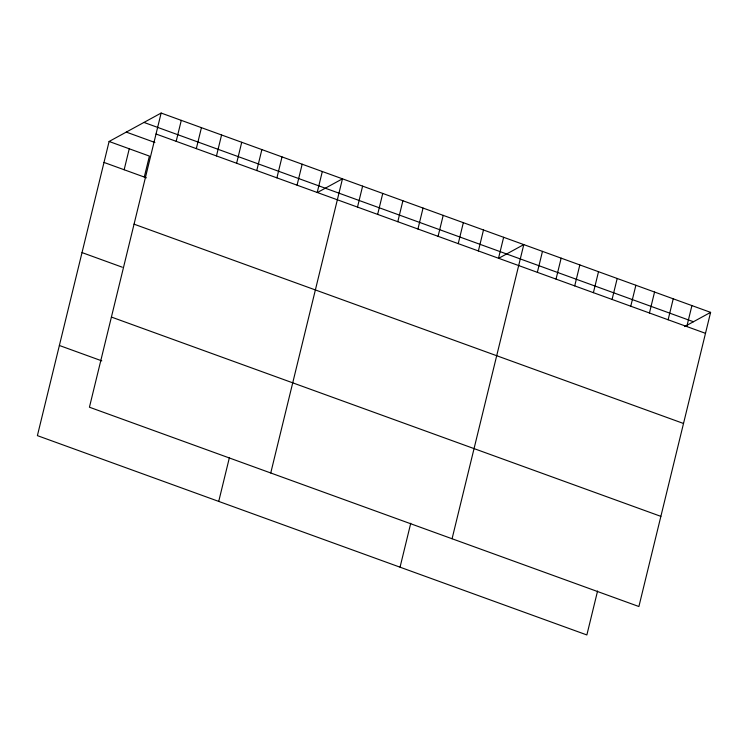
<?xml version="1.0" encoding="UTF-8"?>
<svg xmlns="http://www.w3.org/2000/svg" width="748" height="748" viewBox="0 0 748 748"><rect width="100%" height="100%" fill="white"/><g stroke="black" fill="none" stroke-linecap="round" stroke-linejoin="round"><path stroke-width="1.12" d="M161.138 113.051L89.433 407.211L638.895 606.525L710.6 312.365L161.138 113.051L109.105 141.475L37.4 435.635L586.862 634.949L597.577 590.995M124.149 169.749L129.254 148.787M144.289 177.052L149.404 156.089L109.105 141.475M176.173 141.316L181.287 120.363M196.322 148.628L201.436 127.665M216.471 155.93L221.576 134.977M236.62 163.242L241.726 142.279M256.76 170.553L261.875 149.591M276.91 177.856L282.024 156.902M218.725 501.412L229.44 457.458M297.059 185.167L302.164 164.205M317.208 192.479L322.313 171.516M270.748 472.979L342.462 178.828L317.433 192.498M357.497 207.093L362.612 186.13M377.647 214.396L382.752 193.442M397.796 221.707L402.901 200.744M417.936 229.019L423.05 208.056M438.085 236.321L443.199 215.368M458.234 243.633L463.339 222.67M400.049 567.18L410.755 523.235M478.383 250.945L483.489 229.982M498.523 258.247L503.638 237.284M452.073 538.756L523.787 244.596L498.748 258.275M537.354 272.337L542.468 251.375M556.035 279.107L561.15 258.154M574.716 285.886L579.831 264.923M593.398 292.664L598.512 271.702M612.079 299.443L617.194 278.48M630.76 306.213L635.875 285.259M649.442 312.991L654.556 292.038M668.123 319.77L673.237 298.807M686.804 326.549L691.919 305.586M684.588 326.577L710.6 312.365M143.971 122.429L693.433 321.743M156.033 134.014L705.495 333.328M126.281 132.097L154.911 142.485M104 162.438L146.412 177.818M134.051 224.166L683.513 423.48M82.018 252.59L122.317 267.214M111.405 317.059L660.867 516.363M59.382 345.483L101.793 360.863"/></g></svg>
